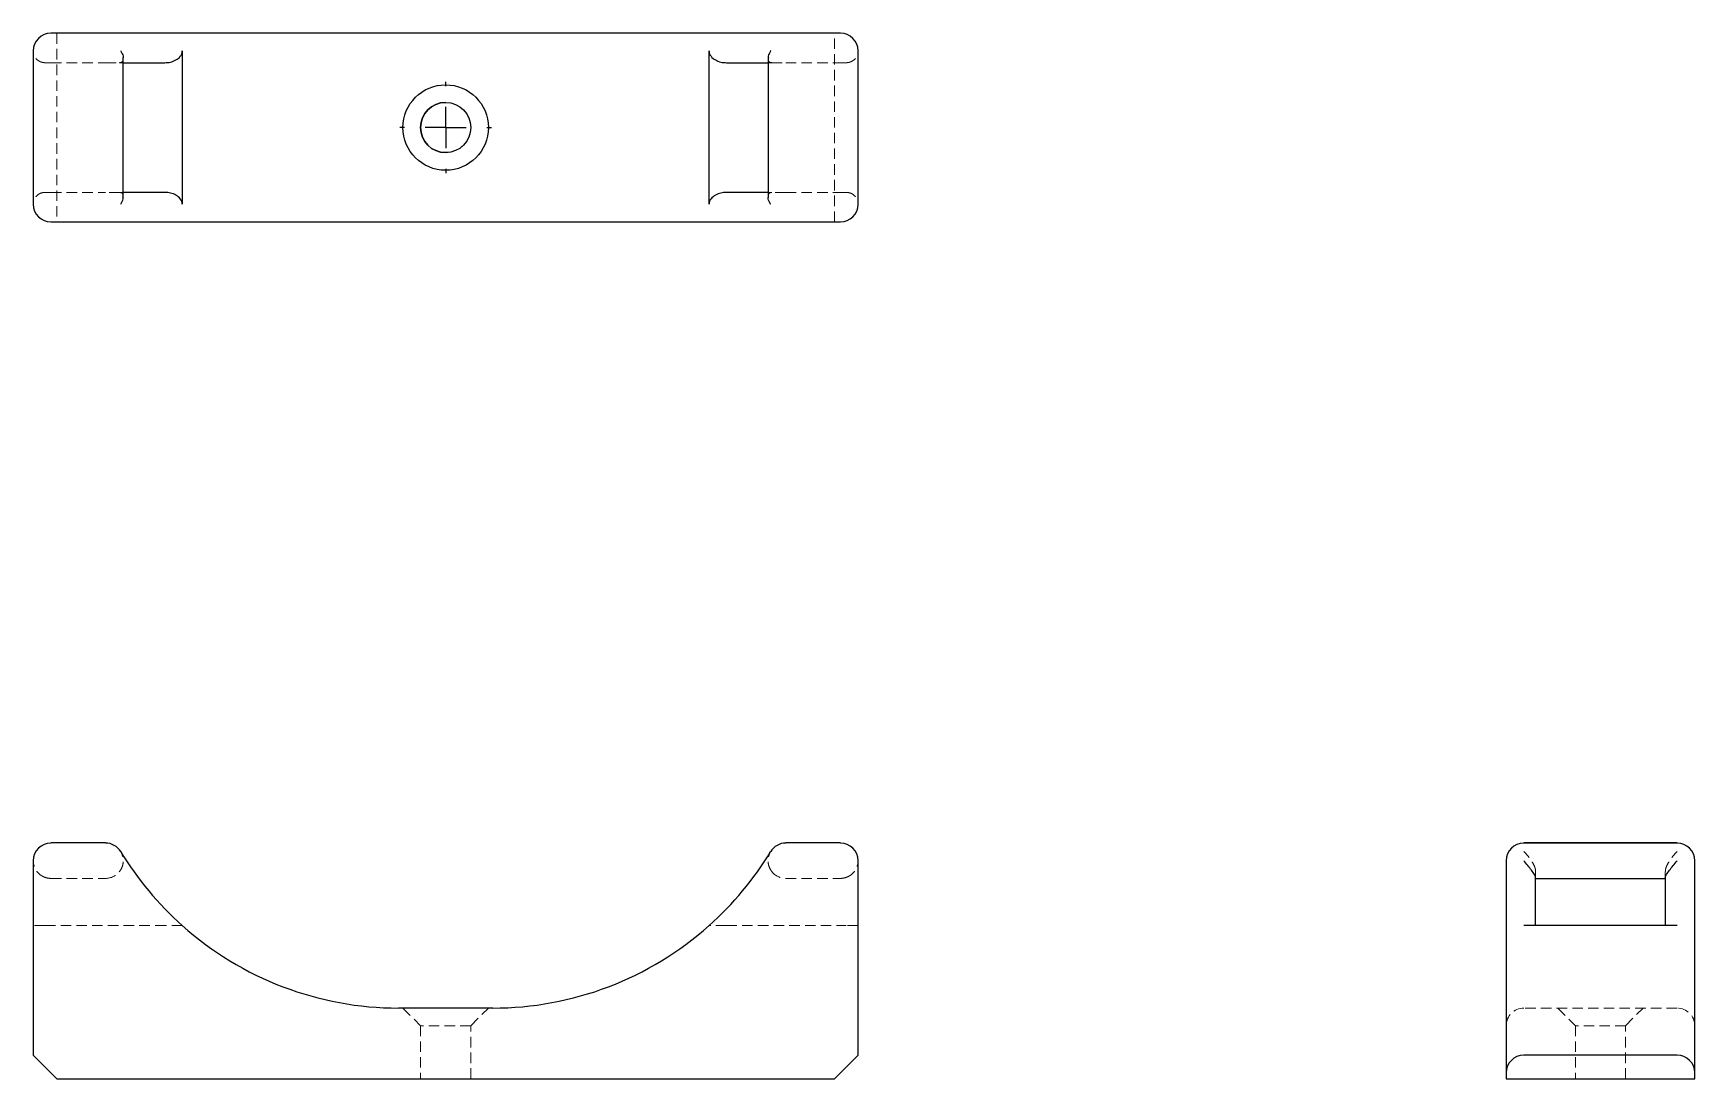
# Model space of a CAD drawing. Header units: millimetres. Extents: x 33 to 234, y 43 to 169.
import ezdxf

# ---------------------------------------------------------------- set-up
doc = ezdxf.new("R2010")
doc.units = ezdxf.units.MM
doc.linetypes.add('HIDDEN', pattern=[1.905, 1.27, -0.635])
doc.layers.add('10', color=7, linetype='Continuous')

# ---------------------------------------------------------------- blocks, each defined once
blk = doc.blocks.new('SW_CENTERMARKSYMBOL_0')
at = {"layer": '10', "color": 0}
for p, q in [((0, 5), (0, 5.54)), ((0, 0), (0, 2.5)), ((-5, 0), (-5.54, 0)), ((0, 0), (-2.5, 0)), ((0, 0), (0, -2.5)), ((0, 0), (2.5, 0)), ((5, 0), (5.54, 0)), ((0, -5), (0, -5.54))]:
    blk.add_line(p, q, dxfattribs=at)

msp = doc.modelspace()

# ---------------------------------------------------------------- linework, layer by layer
at = {"color": 7, "linetype": 'Continuous', "lineweight": 25}
for p, q in [((41.77, 169.43), (35.14, 169.43)), ((77.29, 169.43), (41.77, 169.43)), ((88.71, 169.43), (77.29, 169.43)), ((124.23, 169.43), (88.71, 169.43)), ((130.86, 169.43), (124.23, 169.43)), ((33, 167.29), (33, 148.71)), ((51.06, 167.29), (51.06, 148.71)), ((114.94, 148.71), (114.94, 167.29)), ((133, 148.71), (133, 167.29)), ((43.91, 149.6), (43.91, 166.4)), ((43.91, 165.86), (48.96, 165.86)), ((117.04, 165.86), (122.09, 165.86)), ((122.09, 166.4), (122.09, 149.6)), ((48.96, 150.14), (43.91, 150.14)), ((122.09, 150.14), (117.04, 150.14)), ((35.14, 146.57), (41.77, 146.57)), ((41.77, 146.57), (77.29, 146.57)), ((77.29, 146.57), (88.71, 146.57)), ((88.71, 146.57), (124.23, 146.57)), ((124.23, 146.57), (130.86, 146.57)), ((41.77, 71.29), (35.14, 71.29)), ((130.86, 71.29), (124.23, 71.29)), ((232.29, 71.29), (213.71, 71.29)), ((213.71, 71.29), (232.29, 71.29)), ((33, 69.14), (33, 61.29)), ((133, 61.29), (133, 69.14)), ((211.57, 69.14), (211.57, 43.43)), ((211.57, 69.14), (211.57, 69.14)), ((234.43, 43.43), (234.43, 69.14)), ((234.43, 69.14), (234.43, 69.14)), ((215.14, 61.29), (215.14, 67.12)), ((215.14, 67), (230.86, 67)), ((230.86, 67.12), (230.86, 61.29)), ((33, 61.29), (33, 45.57)), ((133, 45.57), (133, 61.29)), ((232.29, 61.29), (213.71, 61.29)), ((88.71, 51.29), (77.29, 51.29)), ((33, 45.57), (35.14, 43.43)), ((130.86, 43.43), (133, 45.57)), ((232.29, 45.57), (213.71, 45.57)), ((35.86, 42.71), (35.14, 43.43)), ((35.86, 42.71), (130.14, 42.71)), ((130.86, 43.43), (130.14, 42.71)), ((211.57, 43.43), (211.57, 42.71)), ((211.57, 42.71), (234.43, 42.71)), ((234.43, 42.71), (234.43, 43.43))]:
    msp.add_line(p, q, dxfattribs=at)
at = {"color": 7, "linetype": 'HIDDEN', "lineweight": 18}
for p, q in [((35.86, 169.43), (35.86, 146.57)), ((130.14, 146.57), (130.14, 169.43)), ((34.43, 165.86), (35.14, 165.86)), ((35.14, 165.86), (41.77, 165.86)), ((41.77, 165.86), (43.46, 165.86)), ((43.46, 165.86), (43.91, 165.86)), ((122.09, 165.86), (122.54, 165.86)), ((122.54, 165.86), (124.23, 165.86)), ((124.23, 165.86), (130.86, 165.86)), ((130.86, 165.86), (131.57, 165.86)), ((83, 161.04), (83, 161.04)), ((83, 154.96), (83, 154.96)), ((35.14, 150.14), (34.43, 150.14)), ((35.14, 150.14), (41.77, 150.14)), ((43.46, 150.14), (41.77, 150.14)), ((43.91, 150.14), (43.46, 150.14)), ((122.54, 150.14), (122.09, 150.14)), ((124.23, 150.14), (122.54, 150.14)), ((124.23, 150.14), (130.86, 150.14)), ((131.57, 150.14), (130.86, 150.14)), ((35.14, 67), (41.77, 67)), ((124.23, 67), (130.86, 67)), ((215.14, 67.12), (215.14, 67.83)), ((230.86, 67.83), (230.86, 67.12)), ((34.43, 61.29), (33, 61.29)), ((34.43, 61.29), (48.96, 61.29)), ((117.04, 61.29), (131.57, 61.29)), ((133, 61.29), (131.57, 61.29)), ((77.82, 51.29), (79.96, 49.14)), ((86.04, 49.14), (88.18, 51.29)), ((232.29, 51.29), (213.71, 51.29)), ((217.82, 51.29), (219.96, 49.14)), ((226.04, 49.14), (228.18, 51.29)), ((86.04, 49.14), (79.96, 49.14)), ((79.96, 49.14), (79.96, 42.71)), ((86.04, 42.71), (86.04, 49.14)), ((226.04, 49.14), (219.96, 49.14)), ((219.96, 49.14), (219.96, 42.71)), ((226.04, 42.71), (226.04, 49.14))]:
    msp.add_line(p, q, dxfattribs=at)
at = {"color": 7, "linetype": 'Continuous', "lineweight": 25}
for radius in [5.18, 3.04]:
    msp.add_circle((83, 158), radius, dxfattribs=at)
for centre, radius, start, end in [((35.14, 167.29), 2.14, 90, 180), ((130.86, 167.29), 2.14, 0, 90), ((83, 158), 3.04, 90, 180), ((83, 158), 3.04, 180, 270), ((35.14, 148.71), 2.14, 180, 270), ((130.86, 148.71), 2.14, 270, 0), ((35.14, 69.14), 2.14, 90, 180), ((41.77, 69.14), 2.14, 31.2268, 90), ((124.23, 69.14), 2.14, 90, 148.7732), ((130.86, 69.14), 2.14, 0, 90), ((213.71, 69.14), 2.14, 90, 180), ((213.71, 69.14), 2.14, 90, 180), ((232.29, 69.14), 2.14, 0, 90), ((232.29, 69.14), 2.14, 0, 90), ((77.29, 90.67), 39.39, 211.2268, 228.2549), ((88.71, 90.67), 39.39, 311.7451, 328.7732), ((77.29, 90.67), 39.39, 228.2549, 270), ((88.71, 90.67), 39.39, 270, 311.7451), ((213.71, 43.43), 2.14, 90, 180), ((232.29, 43.43), 2.14, 0, 90)]:
    msp.add_arc(centre, radius, start, end, dxfattribs=at)
at = {"color": 7, "linetype": 'HIDDEN', "lineweight": 18}
for centre, radius, start, end in [((83, 158), 3.04, 270, 90), ((35.14, 69.14), 2.14, 250.5288, 270), ((41.77, 69.14), 2.14, 270, 322.0978), ((124.23, 69.14), 2.14, 217.9022, 270), ((130.86, 69.14), 2.14, 270, 289.4712), ((213.71, 49.14), 2.14, 90, 180), ((232.29, 49.14), 2.14, 0, 90)]:
    msp.add_arc(centre, radius, start, end, dxfattribs=at)
for points, knots in [([(34.43, 165.86), (34.31, 165.86), (34.19, 165.87), (33.98, 165.93), (33.87, 165.97), (33.6, 166.1), (33.45, 166.23), (33.22, 166.5), (33.14, 166.65), (33.03, 166.96), (33, 167.13), (33, 167.29)], [0, 0, 0, 0, 0.125, 0.125, 0.25, 0.25, 0.5, 0.5, 0.75, 0.75, 1, 1, 1, 1]), ([(131.57, 165.86), (131.69, 165.86), (131.81, 165.87), (132.02, 165.93), (132.13, 165.97), (132.4, 166.1), (132.55, 166.23), (132.78, 166.5), (132.86, 166.65), (132.97, 166.96), (133, 167.13), (133, 167.29)], [0, 0, 0, 0, 0.125, 0.125, 0.25, 0.25, 0.5, 0.5, 0.75, 0.75, 1, 1, 1, 1]), ([(43.88, 166.4), (43.89, 166.32), (43.91, 166.12), (43.76, 165.91), (43.56, 165.87), (43.46, 165.86)], [0, 0, 0, 0, 0.274687, 0.673858, 1, 1, 1, 1]), ([(122.12, 166.4), (122.11, 166.32), (122.09, 166.12), (122.24, 165.91), (122.44, 165.87), (122.54, 165.86)], [0, 0, 0, 0, 0.2746873, 0.6738577, 1, 1, 1, 1]), ([(34.43, 150.14), (34.31, 150.14), (34.19, 150.13), (33.98, 150.07), (33.87, 150.03), (33.6, 149.9), (33.45, 149.77), (33.22, 149.5), (33.14, 149.35), (33.03, 149.04), (33, 148.87), (33, 148.71)], [0, 0, 0, 0, 0.125, 0.125, 0.25, 0.25, 0.5, 0.5, 0.75, 0.75, 1, 1, 1, 1]), ([(43.88, 149.6), (43.89, 149.68), (43.91, 149.88), (43.76, 150.09), (43.56, 150.13), (43.46, 150.14)], [0, 0, 0, 0, 0.274687, 0.673858, 1, 1, 1, 1]), ([(122.12, 149.6), (122.11, 149.68), (122.09, 149.88), (122.24, 150.09), (122.44, 150.13), (122.54, 150.14)], [0, 0, 0, 0, 0.274687, 0.673858, 1, 1, 1, 1]), ([(131.57, 150.14), (131.69, 150.14), (131.81, 150.13), (132.02, 150.07), (132.13, 150.03), (132.4, 149.9), (132.55, 149.77), (132.78, 149.5), (132.86, 149.35), (132.97, 149.04), (133, 148.87), (133, 148.71)], [0, 0, 0, 0, 0.125, 0.125, 0.25, 0.25, 0.5, 0.5, 0.75, 0.75, 1, 1, 1, 1]), ([(34.43, 67.12), (34.31, 67.17), (34.19, 67.22), (33.98, 67.34), (33.87, 67.41), (33.6, 67.64), (33.45, 67.81), (33.22, 68.17), (33.14, 68.36), (33.03, 68.75), (33, 68.95), (33, 69.14)], [0, 0, 0, 0, 0.125, 0.125, 0.25, 0.25, 0.5, 0.5, 0.75, 0.75, 1, 1, 1, 1]), ([(43.46, 67.83), (43.54, 67.93), (43.61, 68.03), (43.72, 68.25), (43.77, 68.36), (43.88, 68.69), (43.91, 68.91), (43.92, 69.33), (43.89, 69.53), (43.78, 69.91), (43.7, 70.09), (43.6, 70.25)], [0, 0, 0, 0, 0.125, 0.125, 0.25, 0.25, 0.5, 0.5, 0.75, 0.75, 1, 1, 1, 1]), ([(122.54, 67.83), (122.46, 67.93), (122.39, 68.03), (122.28, 68.25), (122.23, 68.36), (122.12, 68.69), (122.09, 68.91), (122.08, 69.33), (122.11, 69.53), (122.22, 69.91), (122.3, 70.09), (122.4, 70.25)], [0, 0, 0, 0, 0.125, 0.125, 0.25, 0.25, 0.5, 0.5, 0.75, 0.75, 1, 1, 1, 1]), ([(131.57, 67.12), (131.69, 67.17), (131.81, 67.22), (132.02, 67.34), (132.13, 67.41), (132.4, 67.64), (132.55, 67.81), (132.78, 68.17), (132.86, 68.36), (132.97, 68.75), (133, 68.95), (133, 69.14)], [0, 0, 0, 0, 0.125, 0.125, 0.25, 0.25, 0.5, 0.5, 0.75, 0.75, 1, 1, 1, 1]), ([(215.14, 67.83), (215.14, 67.93), (215.13, 68.03), (215.07, 68.25), (215.04, 68.36), (214.9, 68.69), (214.77, 68.91), (214.5, 69.33), (214.35, 69.53), (214.04, 69.91), (213.88, 70.09), (213.71, 70.25)], [0, 0, 0, 0, 0.125, 0.125, 0.25, 0.25, 0.5, 0.5, 0.75, 0.75, 1, 1, 1, 1]), ([(230.86, 67.83), (230.86, 67.93), (230.87, 68.03), (230.93, 68.25), (230.96, 68.36), (231.1, 68.69), (231.23, 68.91), (231.5, 69.33), (231.65, 69.53), (231.96, 69.91), (232.12, 70.09), (232.29, 70.25)], [0, 0, 0, 0, 0.125, 0.125, 0.25, 0.25, 0.5, 0.5, 0.75, 0.75, 1, 1, 1, 1]), ([(51.06, 61.29), (51.06, 61.29), (50.97, 61.29), (50.69, 61.29), (50.5, 61.29), (50.1, 61.29), (49.88, 61.29), (49.42, 61.29), (49.19, 61.29), (48.96, 61.29)], [0, 0, 0, 0, 0.25, 0.25, 0.5, 0.5, 0.75, 0.75, 1, 1, 1, 1]), ([(117.04, 61.29), (116.81, 61.29), (116.58, 61.29), (116.13, 61.29), (115.91, 61.29), (115.5, 61.29), (115.31, 61.29), (115.1, 61.29), (115.04, 61.29), (114.96, 61.29), (114.94, 61.29), (114.94, 61.29)], [0, 0, 0, 0, 0.25, 0.25, 0.5, 0.5, 0.75, 0.75, 0.875, 0.875, 1, 1, 1, 1])]:
    msp.add_open_spline(points, degree=3, knots=knots, dxfattribs=at)
at = {"color": 7, "linetype": 'Continuous', "lineweight": 25}
for points, knots in [([(43.6, 167.29), (43.61, 167.28), (43.74, 167.06), (43.91, 166.74), (43.89, 166.48), (43.88, 166.4)], [0, 0, 0, 0, 0.00736, 0.698526, 1, 1, 1, 1]), ([(48.96, 165.86), (49.19, 165.86), (49.42, 165.88), (49.87, 165.99), (50.09, 166.08), (50.5, 166.3), (50.69, 166.45), (50.9, 166.73), (50.96, 166.83), (51.04, 167.05), (51.06, 167.17), (51.06, 167.29)], [0, 0, 0, 0, 0.25, 0.25, 0.5, 0.5, 0.75, 0.75, 0.875, 0.875, 1, 1, 1, 1]), ([(114.94, 167.29), (114.94, 167.05), (115.03, 166.83), (115.31, 166.45), (115.5, 166.3), (115.9, 166.08), (116.12, 165.99), (116.58, 165.88), (116.81, 165.86), (117.04, 165.86)], [0, 0, 0, 0, 0.25, 0.25, 0.5, 0.5, 0.75, 0.75, 1, 1, 1, 1]), ([(122.4, 167.29), (122.39, 167.28), (122.26, 167.06), (122.09, 166.74), (122.11, 166.48), (122.12, 166.4)], [0, 0, 0, 0, 0.00736, 0.698526, 1, 1, 1, 1]), ([(43.6, 148.71), (43.61, 148.72), (43.74, 148.94), (43.91, 149.26), (43.89, 149.52), (43.88, 149.6)], [0, 0, 0, 0, 0.00736, 0.698526, 1, 1, 1, 1]), ([(51.06, 148.71), (51.06, 148.95), (50.97, 149.17), (50.69, 149.55), (50.5, 149.7), (50.1, 149.92), (49.88, 150.01), (49.42, 150.12), (49.19, 150.14), (48.96, 150.14)], [0, 0, 0, 0, 0.25, 0.25, 0.5, 0.5, 0.75, 0.75, 1, 1, 1, 1]), ([(117.04, 150.14), (116.81, 150.14), (116.58, 150.12), (116.13, 150.01), (115.91, 149.92), (115.5, 149.7), (115.31, 149.55), (115.1, 149.27), (115.04, 149.17), (114.96, 148.95), (114.94, 148.83), (114.94, 148.71)], [0, 0, 0, 0, 0.25, 0.25, 0.5, 0.5, 0.75, 0.75, 0.875, 0.875, 1, 1, 1, 1]), ([(122.4, 148.71), (122.39, 148.72), (122.26, 148.94), (122.09, 149.26), (122.11, 149.52), (122.12, 149.6)], [0, 0, 0, 0, 0.0073597, 0.6985258, 1, 1, 1, 1]), ([(215.14, 67.12), (215.14, 67.17), (215.13, 67.22), (215.07, 67.34), (215.03, 67.41), (214.9, 67.64), (214.77, 67.81), (214.5, 68.17), (214.35, 68.36), (214.04, 68.75), (213.87, 68.95), (213.71, 69.14)], [0, 0, 0, 0, 0.125, 0.125, 0.25, 0.25, 0.5, 0.5, 0.75, 0.75, 1, 1, 1, 1]), ([(230.86, 67.12), (230.86, 67.17), (230.87, 67.22), (230.93, 67.34), (230.97, 67.41), (231.1, 67.64), (231.23, 67.81), (231.5, 68.17), (231.65, 68.36), (231.96, 68.75), (232.13, 68.95), (232.29, 69.14)], [0, 0, 0, 0, 0.125, 0.125, 0.25, 0.25, 0.5, 0.5, 0.75, 0.75, 1, 1, 1, 1])]:
    msp.add_open_spline(points, degree=3, knots=knots, dxfattribs=at)

# ---------------------------------------------------------------- block references
at = {"layer": '10'}
msp.add_blockref('SW_CENTERMARKSYMBOL_0', (83, 158), dxfattribs=at)

doc.saveas('drawing.dxf')
